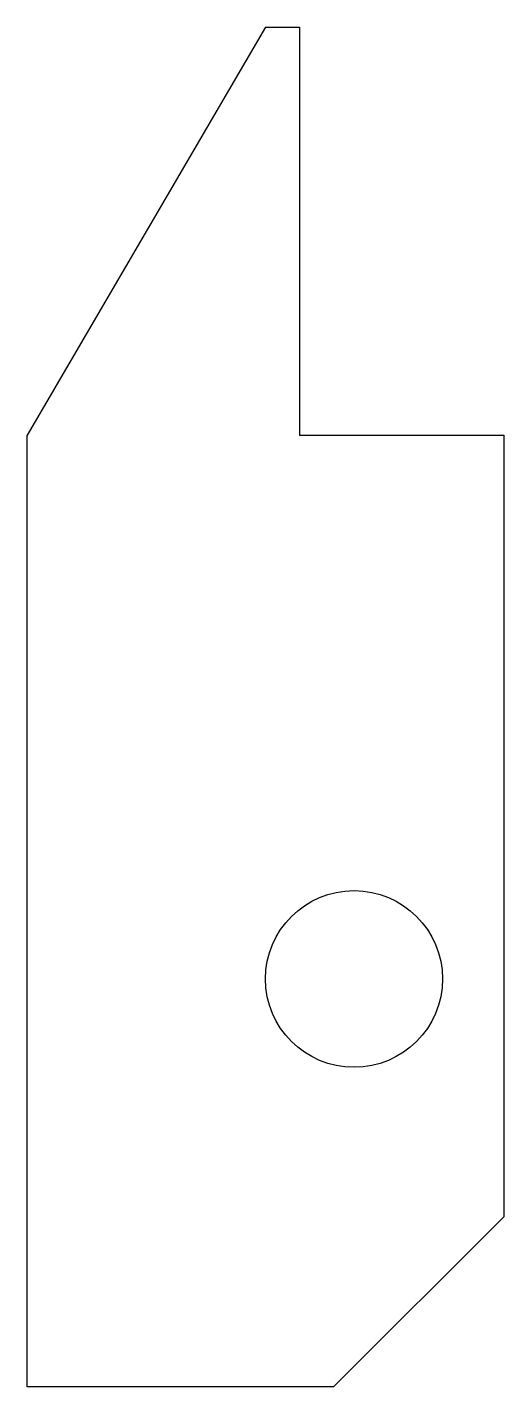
# Model space of a CAD drawing. Header units: millimetres. Extents: x 1887 to 2685, y 1501 to 1701.
# Drawn here: x 1886.5 to 1956.5, y 1501.3 to 1701.3 of the extents above.
import ezdxf

# ---------------------------------------------------------------- set-up
doc = ezdxf.new("R2010")
doc.units = ezdxf.units.MM

msp = doc.modelspace()

# ---------------------------------------------------------------- linework, layer by layer
for points in [[(1921.54, 1701.33), (1886.54, 1641.33)], [(1921.54, 1701.33), (1926.54, 1701.33), (1926.54, 1641.33)], [(1931.54, 1501.33), (1886.54, 1501.33), (1886.54, 1641.33)], [(1926.54, 1641.33), (1956.54, 1641.33)], [(1956.54, 1641.33), (1956.54, 1526.33)], [(1931.54, 1501.33), (1956.54, 1526.33)]]:
    msp.add_lwpolyline(points)
msp.add_circle((1934.54, 1561.33), 13)

doc.saveas('drawing.dxf')
